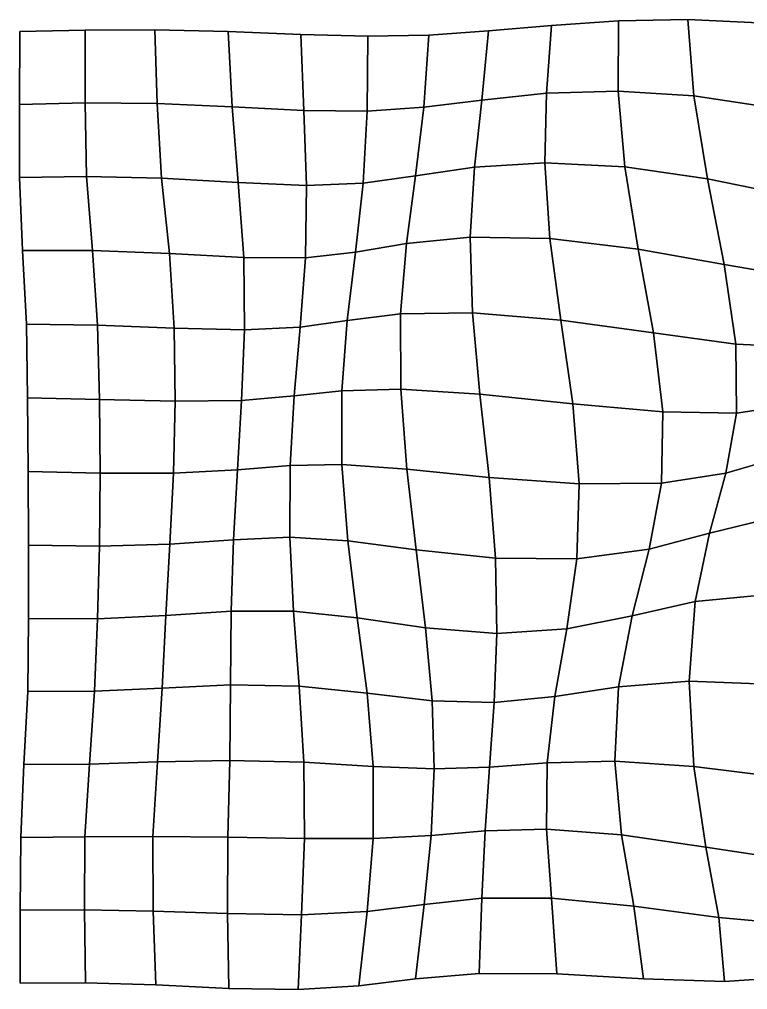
# Model space of a CAD drawing. Extents: x -161 to 227, y -128 to 122.
# Drawn here: x -160.7 to 26.5, y -127.5 to 122 of the extents above; entities that cross this region are included whole.
import ezdxf

# ---------------------------------------------------------------- set-up
doc = ezdxf.new("R2010")
doc.units = 0

msp = doc.modelspace()

# ---------------------------------------------------------------- linework, layer by layer
for points in [[(-41.847984, 101.294006, -1.266528), (-25.206533, 103.017105, -0.713883), (-23.946827, 120.479988, -1.077095), (-40.113686, 119.067299, -1.61246)], [(-41.847984, 101.294006, -1.266528), (-40.113686, 119.067299, -1.61246), (-23.946827, 120.479988, -1.077095), (-25.206533, 103.017105, -0.713883)], [(-25.206533, 103.017105, -0.713883), (-6.784183, 103.576408, -0.142863), (-6.734452, 121.656868, -0.368582), (-23.946827, 120.479988, -1.077095)], [(-25.206533, 103.017105, -0.713883), (-23.946827, 120.479988, -1.077095), (-6.734452, 121.656868, -0.368582), (-6.784183, 103.576408, -0.142863)], [(-6.784183, 103.576408, -0.142863), (12.685593, 102.358139, 0.077359), (11.135662, 122.028641, 0.131617), (-6.734452, 121.656868, -0.368582)], [(-6.784183, 103.576408, -0.142863), (-6.734452, 121.656868, -0.368582), (11.135662, 122.028641, 0.131617), (12.685593, 102.358139, 0.077359)], [(12.685593, 102.358139, 0.077359), (32.442711, 99.363091, -0.170786), (29.32494, 121.117386, 0.159736), (11.135662, 122.028641, 0.131617)], [(12.685593, 102.358139, 0.077359), (11.135662, 122.028641, 0.131617), (29.32494, 121.117386, 0.159736), (32.442711, 99.363091, -0.170786)], [(-160.711716, 100.178993, -1.313492), (-143.831116, 100.549591, -1.385853), (-143.866776, 119.248978, -1.329133), (-160.59021, 118.925537, -1.30036)], [(-160.711716, 100.178993, -1.313492), (-160.59021, 118.925537, -1.30036), (-143.866776, 119.248978, -1.329133), (-143.831116, 100.549591, -1.385853)], [(-143.831116, 100.549591, -1.385853), (-125.339867, 100.405373, -1.440732), (-125.931976, 119.341278, -1.368796), (-143.866776, 119.248978, -1.329133)], [(-143.831116, 100.549591, -1.385853), (-143.866776, 119.248978, -1.329133), (-125.931976, 119.341278, -1.368796), (-125.339867, 100.405373, -1.440732)], [(-125.339867, 100.405373, -1.440732), (-106.006966, 99.550179, -1.421781), (-107.028023, 118.879608, -1.389657), (-125.931976, 119.341278, -1.368796)], [(-125.339867, 100.405373, -1.440732), (-125.931976, 119.341278, -1.368796), (-107.028023, 118.879608, -1.389657), (-106.006966, 99.550179, -1.421781)], [(-106.006966, 99.550179, -1.421781), (-87.583542, 98.582756, -1.421279), (-88.388412, 118.121124, -1.466601), (-107.028023, 118.879608, -1.389657)], [(-106.006966, 99.550179, -1.421781), (-107.028023, 118.879608, -1.389657), (-88.388412, 118.121124, -1.466601), (-87.583542, 98.582756, -1.421279)], [(-87.583542, 98.582756, -1.421279), (-71.350739, 98.397469, -1.498975), (-71.118729, 117.675354, -1.63957), (-88.388412, 118.121124, -1.466601)], [(-87.583542, 98.582756, -1.421279), (-88.388412, 118.121124, -1.466601), (-71.118729, 117.675354, -1.63957), (-71.350739, 98.397469, -1.498975)], [(-71.350739, 98.397469, -1.498975), (-56.76651, 99.429703, -1.520123), (-55.443417, 117.995003, -1.768585), (-71.118729, 117.675354, -1.63957)], [(-71.350739, 98.397469, -1.498975), (-71.118729, 117.675354, -1.63957), (-55.443417, 117.995003, -1.768585), (-56.76651, 99.429703, -1.520123)], [(-56.76651, 99.429703, -1.520123), (-41.847984, 101.294006, -1.266528), (-40.113686, 119.067299, -1.61246), (-55.443417, 117.995003, -1.768585)], [(-56.76651, 99.429703, -1.520123), (-55.443417, 117.995003, -1.768585), (-40.113686, 119.067299, -1.61246), (-41.847984, 101.294006, -1.266528)], [(-43.753292, 84.010704, -1.126807), (-25.613651, 85.10537, -0.762208), (-25.206533, 103.017105, -0.713883), (-41.847984, 101.294006, -1.266528)], [(-43.753292, 84.010704, -1.126807), (-41.847984, 101.294006, -1.266528), (-25.206533, 103.017105, -0.713883), (-25.613651, 85.10537, -0.762208)], [(-25.613651, 85.10537, -0.762208), (-5.084454, 84.082893, -0.436284), (-6.784183, 103.576408, -0.142863), (-25.206533, 103.017105, -0.713883)], [(-25.613651, 85.10537, -0.762208), (-25.206533, 103.017105, -0.713883), (-6.784183, 103.576408, -0.142863), (-5.084454, 84.082893, -0.436284)], [(-5.084454, 84.082893, -0.436284), (16.200171, 80.978111, -0.432322), (12.685593, 102.358139, 0.077359), (-6.784183, 103.576408, -0.142863)], [(-5.084454, 84.082893, -0.436284), (-6.784183, 103.576408, -0.142863), (12.685593, 102.358139, 0.077359), (16.200171, 80.978111, -0.432322)], [(16.200171, 80.978111, -0.432322), (36.743061, 76.808739, -0.730104), (32.442711, 99.363091, -0.170786), (12.685593, 102.358139, 0.077359)], [(16.200171, 80.978111, -0.432322), (12.685593, 102.358139, 0.077359), (32.442711, 99.363091, -0.170786), (36.743061, 76.808739, -0.730104)], [(-160.736115, 81.404968, -1.33378), (-143.480057, 81.657448, -1.454136), (-143.831116, 100.549591, -1.385853), (-160.711716, 100.178993, -1.313492)], [(-160.736115, 81.404968, -1.33378), (-160.711716, 100.178993, -1.313492), (-143.831116, 100.549591, -1.385853), (-143.480057, 81.657448, -1.454136)], [(-143.480057, 81.657448, -1.454136), (-124.209938, 81.151512, -1.499313), (-125.339867, 100.405373, -1.440732), (-143.831116, 100.549591, -1.385853)], [(-143.480057, 81.657448, -1.454136), (-143.831116, 100.549591, -1.385853), (-125.339867, 100.405373, -1.440732), (-124.209938, 81.151512, -1.499313)], [(-124.209938, 81.151512, -1.499313), (-104.495384, 80.043152, -1.386451), (-106.006966, 99.550179, -1.421781), (-125.339867, 100.405373, -1.440732)], [(-124.209938, 81.151512, -1.499313), (-125.339867, 100.405373, -1.440732), (-106.006966, 99.550179, -1.421781), (-104.495384, 80.043152, -1.386451)], [(-58.899899, 81.783073, -1.280033), (-43.753292, 84.010704, -1.126807), (-41.847984, 101.294006, -1.266528), (-56.76651, 99.429703, -1.520123)], [(-58.899899, 81.783073, -1.280033), (-56.76651, 99.429703, -1.520123), (-41.847984, 101.294006, -1.266528), (-43.753292, 84.010704, -1.126807)], [(-104.495384, 80.043152, -1.386451), (-86.946266, 79.304222, -1.259455), (-87.583542, 98.582756, -1.421279), (-106.006966, 99.550179, -1.421781)], [(-104.495384, 80.043152, -1.386451), (-106.006966, 99.550179, -1.421781), (-87.583542, 98.582756, -1.421279), (-86.946266, 79.304222, -1.259455)], [(-86.946266, 79.304222, -1.259455), (-72.391762, 79.872856, -1.254013), (-71.350739, 98.397469, -1.498975), (-87.583542, 98.582756, -1.421279)], [(-86.946266, 79.304222, -1.259455), (-87.583542, 98.582756, -1.421279), (-71.350739, 98.397469, -1.498975), (-72.391762, 79.872856, -1.254013)], [(-72.391762, 79.872856, -1.254013), (-58.899899, 81.783073, -1.280033), (-56.76651, 99.429703, -1.520123), (-71.350739, 98.397469, -1.498975)], [(-72.391762, 79.872856, -1.254013), (-71.350739, 98.397469, -1.498975), (-56.76651, 99.429703, -1.520123), (-58.899899, 81.783073, -1.280033)], [(-44.803173, 66.031738, -1.308653), (-24.320644, 65.641174, -1.248626), (-25.613651, 85.10537, -0.762208), (-43.753292, 84.010704, -1.126807)], [(-44.803173, 66.031738, -1.308653), (-43.753292, 84.010704, -1.126807), (-25.613651, 85.10537, -0.762208), (-24.320644, 65.641174, -1.248626)], [(-24.320644, 65.641174, -1.248626), (-1.618923, 62.944115, -1.084267), (-5.084454, 84.082893, -0.436284), (-25.613651, 85.10537, -0.762208)], [(-24.320644, 65.641174, -1.248626), (-25.613651, 85.10537, -0.762208), (-5.084454, 84.082893, -0.436284), (-1.618923, 62.944115, -1.084267)], [(-61.21096, 64.40065, -1.159136), (-44.803173, 66.031738, -1.308653), (-43.753292, 84.010704, -1.126807), (-58.899899, 81.783073, -1.280033)], [(-61.21096, 64.40065, -1.159136), (-58.899899, 81.783073, -1.280033), (-43.753292, 84.010704, -1.126807), (-44.803173, 66.031738, -1.308653)], [(-1.618923, 62.944115, -1.084267), (20.490137, 59.001194, -0.997273), (16.200171, 80.978111, -0.432322), (-5.084454, 84.082893, -0.436284)], [(-1.618923, 62.944115, -1.084267), (-5.084454, 84.082893, -0.436284), (16.200171, 80.978111, -0.432322), (20.490137, 59.001194, -0.997273)], [(-159.91684, 62.559761, -1.359941), (-141.969284, 62.564995, -1.52865), (-143.480057, 81.657448, -1.454136), (-160.736115, 81.404968, -1.33378)], [(-159.91684, 62.559761, -1.359941), (-160.736115, 81.404968, -1.33378), (-143.480057, 81.657448, -1.454136), (-141.969284, 62.564995, -1.52865)], [(-141.969284, 62.564995, -1.52865), (-122.123337, 61.789829, -1.535237), (-124.209938, 81.151512, -1.499313), (-143.480057, 81.657448, -1.454136)], [(-141.969284, 62.564995, -1.52865), (-143.480057, 81.657448, -1.454136), (-124.209938, 81.151512, -1.499313), (-122.123337, 61.789829, -1.535237)], [(-122.123337, 61.789829, -1.535237), (-103.036865, 60.810596, -1.277194), (-104.495384, 80.043152, -1.386451), (-124.209938, 81.151512, -1.499313)], [(-122.123337, 61.789829, -1.535237), (-124.209938, 81.151512, -1.499313), (-104.495384, 80.043152, -1.386451), (-103.036865, 60.810596, -1.277194)], [(-103.036865, 60.810596, -1.277194), (-87.219604, 60.729904, -0.997096), (-86.946266, 79.304222, -1.259455), (-104.495384, 80.043152, -1.386451)], [(-103.036865, 60.810596, -1.277194), (-104.495384, 80.043152, -1.386451), (-86.946266, 79.304222, -1.259455), (-87.219604, 60.729904, -0.997096)], [(-87.219604, 60.729904, -0.997096), (-74.302635, 62.130196, -0.96682), (-72.391762, 79.872856, -1.254013), (-86.946266, 79.304222, -1.259455)], [(-87.219604, 60.729904, -0.997096), (-86.946266, 79.304222, -1.259455), (-72.391762, 79.872856, -1.254013), (-74.302635, 62.130196, -0.96682)], [(-74.302635, 62.130196, -0.96682), (-61.21096, 64.40065, -1.159136), (-58.899899, 81.783073, -1.280033), (-72.391762, 79.872856, -1.254013)], [(-74.302635, 62.130196, -0.96682), (-72.391762, 79.872856, -1.254013), (-58.899899, 81.783073, -1.280033), (-61.21096, 64.40065, -1.159136)], [(20.490137, 59.001194, -0.997273), (40.024456, 55.649902, -0.936861), (36.743061, 76.808739, -0.730104), (16.200171, 80.978111, -0.432322)], [(20.490137, 59.001194, -0.997273), (16.200171, 80.978111, -0.432322), (36.743061, 76.808739, -0.730104), (40.024456, 55.649902, -0.936861)], [(-62.71357, 46.291904, -1.19018), (-44.270302, 46.52256, -1.799841), (-44.803173, 66.031738, -1.308653), (-61.21096, 64.40065, -1.159136)], [(-62.71357, 46.291904, -1.19018), (-61.21096, 64.40065, -1.159136), (-44.803173, 66.031738, -1.308653), (-44.270302, 46.52256, -1.799841)], [(-44.270302, 46.52256, -1.799841), (-21.502724, 44.642227, -2.073384), (-24.320644, 65.641174, -1.248626), (-44.803173, 66.031738, -1.308653)], [(-44.270302, 46.52256, -1.799841), (-44.803173, 66.031738, -1.308653), (-24.320644, 65.641174, -1.248626), (-21.502724, 44.642227, -2.073384)], [(-21.502724, 44.642227, -2.073384), (2.292799, 41.383083, -1.879451), (-1.618923, 62.944115, -1.084267), (-24.320644, 65.641174, -1.248626)], [(-21.502724, 44.642227, -2.073384), (-24.320644, 65.641174, -1.248626), (-1.618923, 62.944115, -1.084267), (2.292799, 41.383083, -1.879451)], [(-158.899963, 43.639816, -1.389148), (-140.634293, 43.386276, -1.605084), (-141.969284, 62.564995, -1.52865), (-159.91684, 62.559761, -1.359941)], [(-158.899963, 43.639816, -1.389148), (-159.91684, 62.559761, -1.359941), (-141.969284, 62.564995, -1.52865), (-140.634293, 43.386276, -1.605084)], [(-140.634293, 43.386276, -1.605084), (-120.937363, 42.613029, -1.550227), (-122.123337, 61.789829, -1.535237), (-141.969284, 62.564995, -1.52865)], [(-140.634293, 43.386276, -1.605084), (-141.969284, 62.564995, -1.52865), (-122.123337, 61.789829, -1.535237), (-120.937363, 42.613029, -1.550227)], [(-76.450493, 44.586876, -0.678357), (-62.71357, 46.291904, -1.19018), (-61.21096, 64.40065, -1.159136), (-74.302635, 62.130196, -0.96682)], [(-76.450493, 44.586876, -0.678357), (-74.302635, 62.130196, -0.96682), (-61.21096, 64.40065, -1.159136), (-62.71357, 46.291904, -1.19018)], [(2.292799, 41.383083, -1.879451), (23.494137, 38.496052, -1.329754), (20.490137, 59.001194, -0.997273), (-1.618923, 62.944115, -1.084267)], [(2.292799, 41.383083, -1.879451), (-1.618923, 62.944115, -1.084267), (20.490137, 59.001194, -0.997273), (23.494137, 38.496052, -1.329754)], [(-120.937363, 42.613029, -1.550227), (-102.864929, 42.151375, -1.109005), (-103.036865, 60.810596, -1.277194), (-122.123337, 61.789829, -1.535237)], [(-120.937363, 42.613029, -1.550227), (-122.123337, 61.789829, -1.535237), (-103.036865, 60.810596, -1.277194), (-102.864929, 42.151375, -1.109005)], [(-102.864929, 42.151375, -1.109005), (-88.515129, 42.831757, -0.664891), (-87.219604, 60.729904, -0.997096), (-103.036865, 60.810596, -1.277194)], [(-102.864929, 42.151375, -1.109005), (-103.036865, 60.810596, -1.277194), (-87.219604, 60.729904, -0.997096), (-88.515129, 42.831757, -0.664891)], [(-88.515129, 42.831757, -0.664891), (-76.450493, 44.586876, -0.678357), (-74.302635, 62.130196, -0.96682), (-87.219604, 60.729904, -0.997096)], [(-88.515129, 42.831757, -0.664891), (-87.219604, 60.729904, -0.997096), (-74.302635, 62.130196, -0.96682), (-76.450493, 44.586876, -0.678357)], [(23.494137, 38.496052, -1.329754), (40.423809, 37.722721, -0.502281), (40.024456, 55.649902, -0.936861), (20.490137, 59.001194, -0.997273)], [(23.494137, 38.496052, -1.329754), (20.490137, 59.001194, -0.997273), (40.024456, 55.649902, -0.936861), (40.423809, 37.722721, -0.502281)], [(-77.860199, 26.519972, -0.384427), (-62.696922, 26.88081, -1.308822), (-62.71357, 46.291904, -1.19018), (-76.450493, 44.586876, -0.678357)], [(-77.860199, 26.519972, -0.384427), (-76.450493, 44.586876, -0.678357), (-62.71357, 46.291904, -1.19018), (-62.696922, 26.88081, -1.308822)], [(-62.696922, 26.88081, -1.308822), (-42.330643, 25.607952, -2.485266), (-44.270302, 46.52256, -1.799841), (-62.71357, 46.291904, -1.19018)], [(-62.696922, 26.88081, -1.308822), (-62.71357, 46.291904, -1.19018), (-44.270302, 46.52256, -1.799841), (-42.330643, 25.607952, -2.485266)], [(-42.330643, 25.607952, -2.485266), (-18.448639, 23.188133, -3.114385), (-21.502724, 44.642227, -2.073384), (-44.270302, 46.52256, -1.799841)], [(-42.330643, 25.607952, -2.485266), (-44.270302, 46.52256, -1.799841), (-21.502724, 44.642227, -2.073384), (-18.448639, 23.188133, -3.114385)], [(-158.621643, 24.67696, -1.418348), (-140.113297, 24.272486, -1.682784), (-140.634293, 43.386276, -1.605084), (-158.899963, 43.639816, -1.389148)], [(-158.621643, 24.67696, -1.418348), (-158.899963, 43.639816, -1.389148), (-140.634293, 43.386276, -1.605084), (-140.113297, 24.272486, -1.682784)], [(-140.113297, 24.272486, -1.682784), (-120.725311, 23.805941, -1.560832), (-120.937363, 42.613029, -1.550227), (-140.634293, 43.386276, -1.605084)], [(-140.113297, 24.272486, -1.682784), (-140.634293, 43.386276, -1.605084), (-120.937363, 42.613029, -1.550227), (-120.725311, 23.805941, -1.560832)], [(-120.725311, 23.805941, -1.560832), (-103.594185, 24.040783, -0.917409), (-102.864929, 42.151375, -1.109005), (-120.937363, 42.613029, -1.550227)], [(-120.725311, 23.805941, -1.560832), (-120.937363, 42.613029, -1.550227), (-102.864929, 42.151375, -1.109005), (-103.594185, 24.040783, -0.917409)], [(-103.594185, 24.040783, -0.917409), (-90.091034, 25.185209, -0.295758), (-88.515129, 42.831757, -0.664891), (-102.864929, 42.151375, -1.109005)], [(-103.594185, 24.040783, -0.917409), (-102.864929, 42.151375, -1.109005), (-88.515129, 42.831757, -0.664891), (-90.091034, 25.185209, -0.295758)], [(-90.091034, 25.185209, -0.295758), (-77.860199, 26.519972, -0.384427), (-76.450493, 44.586876, -0.678357), (-88.515129, 42.831757, -0.664891)], [(-90.091034, 25.185209, -0.295758), (-88.515129, 42.831757, -0.664891), (-76.450493, 44.586876, -0.678357), (-77.860199, 26.519972, -0.384427)], [(-18.448639, 23.188133, -3.114385), (4.717024, 21.072439, -2.757503), (2.292799, 41.383083, -1.879451), (-21.502724, 44.642227, -2.073384)], [(-18.448639, 23.188133, -3.114385), (-21.502724, 44.642227, -2.073384), (2.292799, 41.383083, -1.879451), (4.717024, 21.072439, -2.757503)], [(4.717024, 21.072439, -2.757503), (23.654018, 20.782104, -1.487147), (23.494137, 38.496052, -1.329754), (2.292799, 41.383083, -1.879451)], [(4.717024, 21.072439, -2.757503), (2.292799, 41.383083, -1.879451), (23.494137, 38.496052, -1.329754), (23.654018, 20.782104, -1.487147)], [(23.654018, 20.782104, -1.487147), (37.818233, 22.91345, 0.366686), (40.423809, 37.722721, -0.502281), (23.494137, 38.496052, -1.329754)], [(23.654018, 20.782104, -1.487147), (23.494137, 38.496052, -1.329754), (40.423809, 37.722721, -0.502281), (37.818233, 22.91345, 0.366686)], [(-104.695465, 6.184583, -0.756273), (-91.152939, 7.284915, 0.074679), (-90.091034, 25.185209, -0.295758), (-103.594185, 24.040783, -0.917409)], [(-104.695465, 6.184583, -0.756273), (-103.594185, 24.040783, -0.917409), (-90.091034, 25.185209, -0.295758), (-91.152939, 7.284915, 0.074679)], [(-91.152939, 7.284915, 0.074679), (-77.840759, 7.566467, -0.03882), (-77.860199, 26.519972, -0.384427), (-90.091034, 25.185209, -0.295758)], [(-91.152939, 7.284915, 0.074679), (-90.091034, 25.185209, -0.295758), (-77.860199, 26.519972, -0.384427), (-77.840759, 7.566467, -0.03882)], [(-77.840759, 7.566467, -0.03882), (-61.15395, 6.376947, -1.360121), (-62.696922, 26.88081, -1.308822), (-77.860199, 26.519972, -0.384427)], [(-77.840759, 7.566467, -0.03882), (-77.860199, 26.519972, -0.384427), (-62.696922, 26.88081, -1.308822), (-61.15395, 6.376947, -1.360121)], [(-61.15395, 6.376947, -1.360121), (-39.964489, 4.215678, -3.158676), (-42.330643, 25.607952, -2.485266), (-62.696922, 26.88081, -1.308822)], [(-61.15395, 6.376947, -1.360121), (-62.696922, 26.88081, -1.308822), (-42.330643, 25.607952, -2.485266), (-39.964489, 4.215678, -3.158676)], [(-39.964489, 4.215678, -3.158676), (-16.782726, 2.536015, -4.251505), (-18.448639, 23.188133, -3.114385), (-42.330643, 25.607952, -2.485266)], [(-39.964489, 4.215678, -3.158676), (-42.330643, 25.607952, -2.485266), (-18.448639, 23.188133, -3.114385), (-16.782726, 2.536015, -4.251505)], [(-158.452042, 5.717564, -1.443195), (-139.951324, 5.324488, -1.76241), (-140.113297, 24.272486, -1.682784), (-158.621643, 24.67696, -1.418348)], [(-158.452042, 5.717564, -1.443195), (-158.621643, 24.67696, -1.418348), (-140.113297, 24.272486, -1.682784), (-139.951324, 5.324488, -1.76241)], [(-139.951324, 5.324488, -1.76241), (-121.14595, 5.35285, -1.595113), (-120.725311, 23.805941, -1.560832), (-140.113297, 24.272486, -1.682784)], [(-139.951324, 5.324488, -1.76241), (-140.113297, 24.272486, -1.682784), (-120.725311, 23.805941, -1.560832), (-121.14595, 5.35285, -1.595113)], [(-121.14595, 5.35285, -1.595113), (-104.695465, 6.184583, -0.756273), (-103.594185, 24.040783, -0.917409), (-120.725311, 23.805941, -1.560832)], [(-121.14595, 5.35285, -1.595113), (-120.725311, 23.805941, -1.560832), (-103.594185, 24.040783, -0.917409), (-104.695465, 6.184583, -0.756273)], [(-16.782726, 2.536015, -4.251505), (4.312607, 2.766475, -3.835565), (4.717024, 21.072439, -2.757503), (-18.448639, 23.188133, -3.114385)], [(-16.782726, 2.536015, -4.251505), (-18.448639, 23.188133, -3.114385), (4.717024, 21.072439, -2.757503), (4.312607, 2.766475, -3.835565)], [(20.911861, 5.284482, -1.898942), (33.855553, 9.068183, 0.978401), (37.818233, 22.91345, 0.366686), (23.654018, 20.782104, -1.487147)], [(20.911861, 5.284482, -1.898942), (23.654018, 20.782104, -1.487147), (37.818233, 22.91345, 0.366686), (33.855553, 9.068183, 0.978401)], [(4.312607, 2.766475, -3.835565), (20.911861, 5.284482, -1.898942), (23.654018, 20.782104, -1.487147), (4.717024, 21.072439, -2.757503)], [(4.312607, 2.766475, -3.835565), (4.717024, 21.072439, -2.757503), (23.654018, 20.782104, -1.487147), (20.911861, 5.284482, -1.898942)], [(-91.211311, -11.163937, 0.392862), (-76.325706, -12.083823, 0.410029), (-77.840759, 7.566467, -0.03882), (-91.152939, 7.284915, 0.074679)], [(-91.211311, -11.163937, 0.392862), (-91.152939, 7.284915, 0.074679), (-77.840759, 7.566467, -0.03882), (-76.325706, -12.083823, 0.410029)], [(-76.325706, -12.083823, 0.410029), (-58.727943, -14.388791, -1.139668), (-61.15395, 6.376947, -1.360121), (-77.840759, 7.566467, -0.03882)], [(-76.325706, -12.083823, 0.410029), (-77.840759, 7.566467, -0.03882), (-61.15395, 6.376947, -1.360121), (-58.727943, -14.388791, -1.139668)], [(16.695414, -10.12673, -3.098708), (30.773861, -6.651085, 0.414725), (33.855553, 9.068183, 0.978401), (20.911861, 5.284482, -1.898942)], [(16.695414, -10.12673, -3.098708), (20.911861, 5.284482, -1.898942), (33.855553, 9.068183, 0.978401), (30.773861, -6.651085, 0.414725)], [(-158.356964, -13.200754, -1.457904), (-140.162628, -13.450545, -1.842868), (-139.951324, 5.324488, -1.76241), (-158.452042, 5.717564, -1.443195)], [(-158.356964, -13.200754, -1.457904), (-158.452042, 5.717564, -1.443195), (-139.951324, 5.324488, -1.76241), (-140.162628, -13.450545, -1.842868)], [(-140.162628, -13.450545, -1.842868), (-122.019623, -12.933943, -1.686335), (-121.14595, 5.35285, -1.595113), (-139.951324, 5.324488, -1.76241)], [(-140.162628, -13.450545, -1.842868), (-139.951324, 5.324488, -1.76241), (-121.14595, 5.35285, -1.595113), (-122.019623, -12.933943, -1.686335)], [(-122.019623, -12.933943, -1.686335), (-105.710136, -11.798679, -0.696066), (-104.695465, 6.184583, -0.756273), (-121.14595, 5.35285, -1.595113)], [(-122.019623, -12.933943, -1.686335), (-121.14595, 5.35285, -1.595113), (-104.695465, 6.184583, -0.756273), (-105.710136, -11.798679, -0.696066)], [(-105.710136, -11.798679, -0.696066), (-91.211311, -11.163937, 0.392862), (-91.152939, 7.284915, 0.074679), (-104.695465, 6.184583, -0.756273)], [(-105.710136, -11.798679, -0.696066), (-104.695465, 6.184583, -0.756273), (-91.152939, 7.284915, 0.074679), (-91.211311, -11.163937, 0.392862)], [(-58.727943, -14.388791, -1.139668), (-38.309883, -16.541325, -3.527807), (-39.964489, 4.215678, -3.158676), (-61.15395, 6.376947, -1.360121)], [(-58.727943, -14.388791, -1.139668), (-61.15395, 6.376947, -1.360121), (-39.964489, 4.215678, -3.158676), (-38.309883, -16.541325, -3.527807)], [(1.177246, -14.21691, -5.22043), (16.695414, -10.12673, -3.098708), (20.911861, 5.284482, -1.898942), (4.312607, 2.766475, -3.835565)], [(1.177246, -14.21691, -5.22043), (4.312607, 2.766475, -3.835565), (20.911861, 5.284482, -1.898942), (16.695414, -10.12673, -3.098708)], [(-38.309883, -16.541325, -3.527807), (-17.4252, -16.714062, -5.285849), (-16.782726, 2.536015, -4.251505), (-39.964489, 4.215678, -3.158676)], [(-38.309883, -16.541325, -3.527807), (-39.964489, 4.215678, -3.158676), (-16.782726, 2.536015, -4.251505), (-17.4252, -16.714062, -5.285849)], [(-17.4252, -16.714062, -5.285849), (1.177246, -14.21691, -5.22043), (4.312607, 2.766475, -3.835565), (-16.782726, 2.536015, -4.251505)], [(-17.4252, -16.714062, -5.285849), (-16.782726, 2.536015, -4.251505), (4.312607, 2.766475, -3.835565), (1.177246, -14.21691, -5.22043)], [(13.025898, -27.693834, -5.26607), (29.976004, -26.091784, -1.932339), (30.773861, -6.651085, 0.414725), (16.695414, -10.12673, -3.098708)], [(13.025898, -27.693834, -5.26607), (16.695414, -10.12673, -3.098708), (30.773861, -6.651085, 0.414725), (29.976004, -26.091784, -1.932339)], [(-123.072472, -31.305468, -1.858284), (-106.32267, -30.203279, -0.813368), (-105.710136, -11.798679, -0.696066), (-122.019623, -12.933943, -1.686335)], [(-123.072472, -31.305468, -1.858284), (-122.019623, -12.933943, -1.686335), (-105.710136, -11.798679, -0.696066), (-106.32267, -30.203279, -0.813368)], [(-106.32267, -30.203279, -0.813368), (-90.266945, -30.158127, 0.567851), (-91.211311, -11.163937, 0.392862), (-105.710136, -11.798679, -0.696066)], [(-106.32267, -30.203279, -0.813368), (-105.710136, -11.798679, -0.696066), (-91.211311, -11.163937, 0.392862), (-90.266945, -30.158127, 0.567851)], [(-90.266945, -30.158127, 0.567851), (-73.862228, -31.870747, 0.953852), (-76.325706, -12.083823, 0.410029), (-91.211311, -11.163937, 0.392862)], [(-90.266945, -30.158127, 0.567851), (-91.211311, -11.163937, 0.392862), (-76.325706, -12.083823, 0.410029), (-73.862228, -31.870747, 0.953852)], [(-73.862228, -31.870747, 0.953852), (-56.304611, -34.449287, -0.481784), (-58.727943, -14.388791, -1.139668), (-76.325706, -12.083823, 0.410029)], [(-73.862228, -31.870747, 0.953852), (-76.325706, -12.083823, 0.410029), (-58.727943, -14.388791, -1.139668), (-56.304611, -34.449287, -0.481784)], [(-3.190639, -31.350538, -6.723054), (13.025898, -27.693834, -5.26607), (16.695414, -10.12673, -3.098708), (1.177246, -14.21691, -5.22043)], [(-3.190639, -31.350538, -6.723054), (1.177246, -14.21691, -5.22043), (16.695414, -10.12673, -3.098708), (13.025898, -27.693834, -5.26607)], [(-158.362915, -32.061607, -1.455529), (-140.675293, -32.123146, -1.915471), (-140.162628, -13.450545, -1.842868), (-158.356964, -13.200754, -1.457904)], [(-158.362915, -32.061607, -1.455529), (-158.356964, -13.200754, -1.457904), (-140.162628, -13.450545, -1.842868), (-140.675293, -32.123146, -1.915471)], [(-140.675293, -32.123146, -1.915471), (-123.072472, -31.305468, -1.858284), (-122.019623, -12.933943, -1.686335), (-140.162628, -13.450545, -1.842868)], [(-140.675293, -32.123146, -1.915471), (-140.162628, -13.450545, -1.842868), (-122.019623, -12.933943, -1.686335), (-123.072472, -31.305468, -1.858284)], [(-56.304611, -34.449287, -0.481784), (-37.956364, -35.908897, -3.255783), (-38.309883, -16.541325, -3.527807), (-58.727943, -14.388791, -1.139668)], [(-56.304611, -34.449287, -0.481784), (-58.727943, -14.388791, -1.139668), (-38.309883, -16.541325, -3.527807), (-37.956364, -35.908897, -3.255783)], [(-20.00449, -34.766502, -5.845555), (-3.190639, -31.350538, -6.723054), (1.177246, -14.21691, -5.22043), (-17.4252, -16.714062, -5.285849)], [(-20.00449, -34.766502, -5.845555), (-17.4252, -16.714062, -5.285849), (1.177246, -14.21691, -5.22043), (-3.190639, -31.350538, -6.723054)], [(-37.956364, -35.908897, -3.255783), (-20.00449, -34.766502, -5.845555), (-17.4252, -16.714062, -5.285849), (-38.309883, -16.541325, -3.527807)], [(-37.956364, -35.908897, -3.255783), (-38.309883, -16.541325, -3.527807), (-17.4252, -16.714062, -5.285849), (-20.00449, -34.766502, -5.845555)], [(11.503171, -48.16568, -7.780309), (31.437571, -48.985371, -5.674123), (29.976004, -26.091784, -1.932339), (13.025898, -27.693834, -5.26607)], [(11.503171, -48.16568, -7.780309), (13.025898, -27.693834, -5.26607), (29.976004, -26.091784, -1.932339), (31.437571, -48.985371, -5.674123)], [(-6.678969, -49.633911, -7.681354), (11.503171, -48.16568, -7.780309), (13.025898, -27.693834, -5.26607), (-3.190639, -31.350538, -6.723054)], [(-6.678969, -49.633911, -7.681354), (-3.190639, -31.350538, -6.723054), (13.025898, -27.693834, -5.26607), (11.503171, -48.16568, -7.780309)], [(-158.569748, -50.86829, -1.428895), (-141.387619, -50.787003, -1.958197), (-140.675293, -32.123146, -1.915471), (-158.362915, -32.061607, -1.455529)], [(-158.569748, -50.86829, -1.428895), (-158.362915, -32.061607, -1.455529), (-140.675293, -32.123146, -1.915471), (-141.387619, -50.787003, -1.958197)], [(-141.387619, -50.787003, -1.958197), (-124.066734, -49.955379, -2.104349), (-123.072472, -31.305468, -1.858284), (-140.675293, -32.123146, -1.915471)], [(-141.387619, -50.787003, -1.958197), (-140.675293, -32.123146, -1.915471), (-123.072472, -31.305468, -1.858284), (-124.066734, -49.955379, -2.104349)], [(-124.066734, -49.955379, -2.104349), (-106.495811, -49.151432, -1.16476), (-106.32267, -30.203279, -0.813368), (-123.072472, -31.305468, -1.858284)], [(-124.066734, -49.955379, -2.104349), (-123.072472, -31.305468, -1.858284), (-106.32267, -30.203279, -0.813368), (-106.495811, -49.151432, -1.16476)], [(-106.495811, -49.151432, -1.16476), (-88.803062, -49.515259, 0.469082), (-90.266945, -30.158127, 0.567851), (-106.32267, -30.203279, -0.813368)], [(-106.495811, -49.151432, -1.16476), (-106.32267, -30.203279, -0.813368), (-90.266945, -30.158127, 0.567851), (-88.803062, -49.515259, 0.469082)], [(-88.803062, -49.515259, 0.469082), (-71.362289, -51.260612, 1.457322), (-73.862228, -31.870747, 0.953852), (-90.266945, -30.158127, 0.567851)], [(-88.803062, -49.515259, 0.469082), (-90.266945, -30.158127, 0.567851), (-73.862228, -31.870747, 0.953852), (-71.362289, -51.260612, 1.457322)], [(-71.362289, -51.260612, 1.457322), (-54.61536, -53.206264, 0.606291), (-56.304611, -34.449287, -0.481784), (-73.862228, -31.870747, 0.953852)], [(-71.362289, -51.260612, 1.457322), (-73.862228, -31.870747, 0.953852), (-56.304611, -34.449287, -0.481784), (-54.61536, -53.206264, 0.606291)], [(-23.084593, -52.144451, -5.423837), (-6.678969, -49.633911, -7.681354), (-3.190639, -31.350538, -6.723054), (-20.00449, -34.766502, -5.845555)], [(-23.084593, -52.144451, -5.423837), (-20.00449, -34.766502, -5.845555), (-3.190639, -31.350538, -6.723054), (-6.678969, -49.633911, -7.681354)], [(-54.61536, -53.206264, 0.606291), (-38.697113, -53.703629, -2.102599), (-37.956364, -35.908897, -3.255783), (-56.304611, -34.449287, -0.481784)], [(-54.61536, -53.206264, 0.606291), (-56.304611, -34.449287, -0.481784), (-37.956364, -35.908897, -3.255783), (-38.697113, -53.703629, -2.102599)], [(-38.697113, -53.703629, -2.102599), (-23.084593, -52.144451, -5.423837), (-20.00449, -34.766502, -5.845555), (-37.956364, -35.908897, -3.255783)], [(-38.697113, -53.703629, -2.102599), (-37.956364, -35.908897, -3.255783), (-20.00449, -34.766502, -5.845555), (-23.084593, -52.144451, -5.423837)], [(-125.238785, -68.936485, -2.368173), (-106.615021, -68.588516, -1.743355), (-106.495811, -49.151432, -1.16476), (-124.066734, -49.955379, -2.104349)], [(-125.238785, -68.936485, -2.368173), (-124.066734, -49.955379, -2.104349), (-106.495811, -49.151432, -1.16476), (-106.615021, -68.588516, -1.743355)], [(-106.615021, -68.588516, -1.743355), (-87.613808, -69.055649, -0.030831), (-88.803062, -49.515259, 0.469082), (-106.495811, -49.151432, -1.16476)], [(-106.615021, -68.588516, -1.743355), (-106.495811, -49.151432, -1.16476), (-88.803062, -49.515259, 0.469082), (-87.613808, -69.055649, -0.030831)], [(-87.613808, -69.055649, -0.030831), (-69.774124, -70.097252, 1.646606), (-71.362289, -51.260612, 1.457322), (-88.803062, -49.515259, 0.469082)], [(-87.613808, -69.055649, -0.030831), (-88.803062, -49.515259, 0.469082), (-71.362289, -51.260612, 1.457322), (-69.774124, -70.097252, 1.646606)], [(-25.067543, -69.212181, -3.670133), (-7.667314, -68.794601, -7.187671), (-6.678969, -49.633911, -7.681354), (-23.084593, -52.144451, -5.423837)], [(-25.067543, -69.212181, -3.670133), (-23.084593, -52.144451, -5.423837), (-6.678969, -49.633911, -7.681354), (-7.667314, -68.794601, -7.187671)], [(-7.667314, -68.794601, -7.187671), (12.660283, -70.113106, -9.249867), (11.503171, -48.16568, -7.780309), (-6.678969, -49.633911, -7.681354)], [(-7.667314, -68.794601, -7.187671), (-6.678969, -49.633911, -7.681354), (11.503171, -48.16568, -7.780309), (12.660283, -70.113106, -9.249867)], [(12.660283, -70.113106, -9.249867), (34.125652, -72.816521, -9.173085), (31.437571, -48.985371, -5.674123), (11.503171, -48.16568, -7.780309)], [(12.660283, -70.113106, -9.249867), (11.503171, -48.16568, -7.780309), (31.437571, -48.985371, -5.674123), (34.125652, -72.816521, -9.173085)], [(-159.589188, -69.634407, -1.372899), (-142.735825, -69.501755, -1.935224), (-141.387619, -50.787003, -1.958197), (-158.569748, -50.86829, -1.428895)], [(-159.589188, -69.634407, -1.372899), (-158.569748, -50.86829, -1.428895), (-141.387619, -50.787003, -1.958197), (-142.735825, -69.501755, -1.935224)], [(-142.735825, -69.501755, -1.935224), (-125.238785, -68.936485, -2.368173), (-124.066734, -49.955379, -2.104349), (-141.387619, -50.787003, -1.958197)], [(-142.735825, -69.501755, -1.935224), (-141.387619, -50.787003, -1.958197), (-124.066734, -49.955379, -2.104349), (-125.238785, -68.936485, -2.368173)], [(-69.774124, -70.097252, 1.646606), (-54.079681, -70.749138, 1.825837), (-54.61536, -53.206264, 0.606291), (-71.362289, -51.260612, 1.457322)], [(-69.774124, -70.097252, 1.646606), (-71.362289, -51.260612, 1.457322), (-54.61536, -53.206264, 0.606291), (-54.079681, -70.749138, 1.825837)], [(-39.869663, -70.311501, -0.160139), (-25.067543, -69.212181, -3.670133), (-23.084593, -52.144451, -5.423837), (-38.697113, -53.703629, -2.102599)], [(-39.869663, -70.311501, -0.160139), (-38.697113, -53.703629, -2.102599), (-23.084593, -52.144451, -5.423837), (-25.067543, -69.212181, -3.670133)], [(-54.079681, -70.749138, 1.825837), (-39.869663, -70.311501, -0.160139), (-38.697113, -53.703629, -2.102599), (-54.61536, -53.206264, 0.606291)], [(-54.079681, -70.749138, 1.825837), (-54.61536, -53.206264, 0.606291), (-38.697113, -53.703629, -2.102599), (-39.869663, -70.311501, -0.160139)], [(-160.410187, -88.376534, -1.289204), (-143.934219, -88.265678, -1.807826), (-142.735825, -69.501755, -1.935224), (-159.589188, -69.634407, -1.372899)], [(-160.410187, -88.376534, -1.289204), (-159.589188, -69.634407, -1.372899), (-142.735825, -69.501755, -1.935224), (-143.934219, -88.265678, -1.807826)], [(-143.934219, -88.265678, -1.807826), (-126.430359, -88.137642, -2.540984), (-125.238785, -68.936485, -2.368173), (-142.735825, -69.501755, -1.935224)], [(-143.934219, -88.265678, -1.807826), (-142.735825, -69.501755, -1.935224), (-125.238785, -68.936485, -2.368173), (-126.430359, -88.137642, -2.540984)], [(-126.430359, -88.137642, -2.540984), (-107.151772, -88.304672, -2.43365), (-106.615021, -68.588516, -1.743355), (-125.238785, -68.936485, -2.368173)], [(-126.430359, -88.137642, -2.540984), (-125.238785, -68.936485, -2.368173), (-106.615021, -68.588516, -1.743355), (-107.151772, -88.304672, -2.43365)], [(-107.151772, -88.304672, -2.43365), (-87.477196, -88.675911, -0.960577), (-87.613808, -69.055649, -0.030831), (-106.615021, -68.588516, -1.743355)], [(-107.151772, -88.304672, -2.43365), (-106.615021, -68.588516, -1.743355), (-87.613808, -69.055649, -0.030831), (-87.477196, -88.675911, -0.960577)], [(-87.477196, -88.675911, -0.960577), (-69.77066, -88.675957, 1.213713), (-69.774124, -70.097252, 1.646606), (-87.613808, -69.055649, -0.030831)], [(-87.477196, -88.675911, -0.960577), (-87.613808, -69.055649, -0.030831), (-69.774124, -70.097252, 1.646606), (-69.77066, -88.675957, 1.213713)], [(-40.946411, -86.651253, 1.974137), (-25.196463, -86.263016, -0.826733), (-25.067543, -69.212181, -3.670133), (-39.869663, -70.311501, -0.160139)], [(-40.946411, -86.651253, 1.974137), (-39.869663, -70.311501, -0.160139), (-25.067543, -69.212181, -3.670133), (-25.196463, -86.263016, -0.826733)], [(-25.196463, -86.263016, -0.826733), (-5.917924, -87.755432, -4.771422), (-7.667314, -68.794601, -7.187671), (-25.067543, -69.212181, -3.670133)], [(-25.196463, -86.263016, -0.826733), (-25.067543, -69.212181, -3.670133), (-7.667314, -68.794601, -7.187671), (-5.917924, -87.755432, -4.771422)], [(-5.917924, -87.755432, -4.771422), (15.777415, -90.905884, -8.330204), (12.660283, -70.113106, -9.249867), (-7.667314, -68.794601, -7.187671)], [(-5.917924, -87.755432, -4.771422), (-7.667314, -68.794601, -7.187671), (12.660283, -70.113106, -9.249867), (15.777415, -90.905884, -8.330204)], [(-69.77066, -88.675957, 1.213713), (-54.832893, -87.863655, 2.606827), (-54.079681, -70.749138, 1.825837), (-69.774124, -70.097252, 1.646606)], [(-69.77066, -88.675957, 1.213713), (-69.774124, -70.097252, 1.646606), (-54.079681, -70.749138, 1.825837), (-54.832893, -87.863655, 2.606827)], [(-54.832893, -87.863655, 2.606827), (-40.946411, -86.651253, 1.974137), (-39.869663, -70.311501, -0.160139), (-54.079681, -70.749138, 1.825837)], [(-54.832893, -87.863655, 2.606827), (-54.079681, -70.749138, 1.825837), (-39.869663, -70.311501, -0.160139), (-40.946411, -86.651253, 1.974137)], [(15.777415, -90.905884, -8.330204), (36.727722, -94.058708, -10.308159), (34.125652, -72.816521, -9.173085), (12.660283, -70.113106, -9.249867)], [(15.777415, -90.905884, -8.330204), (12.660283, -70.113106, -9.249867), (34.125652, -72.816521, -9.173085), (36.727722, -94.058708, -10.308159)], [(-56.682854, -105.641304, 2.360724), (-41.825081, -103.997864, 3.324296), (-40.946411, -86.651253, 1.974137), (-54.832893, -87.863655, 2.606827)], [(-56.682854, -105.641304, 2.360724), (-54.832893, -87.863655, 2.606827), (-40.946411, -86.651253, 1.974137), (-41.825081, -103.997864, 3.324296)], [(-41.825081, -103.997864, 3.324296), (-23.958294, -103.991997, 2.074375), (-25.196463, -86.263016, -0.826733), (-40.946411, -86.651253, 1.974137)], [(-41.825081, -103.997864, 3.324296), (-40.946411, -86.651253, 1.974137), (-25.196463, -86.263016, -0.826733), (-23.958294, -103.991997, 2.074375)], [(-23.958294, -103.991997, 2.074375), (-2.756413, -106.051544, -1.064473), (-5.917924, -87.755432, -4.771422), (-25.196463, -86.263016, -0.826733)], [(-23.958294, -103.991997, 2.074375), (-25.196463, -86.263016, -0.826733), (-5.917924, -87.755432, -4.771422), (-2.756413, -106.051544, -1.064473)], [(-160.50943, -107.114899, -1.191985), (-143.988617, -107.036911, -1.5599), (-143.934219, -88.265678, -1.807826), (-160.410187, -88.376534, -1.289204)], [(-160.50943, -107.114899, -1.191985), (-160.410187, -88.376534, -1.289204), (-143.934219, -88.265678, -1.807826), (-143.988617, -107.036911, -1.5599)], [(-143.988617, -107.036911, -1.5599), (-126.335358, -107.335892, -2.496063), (-126.430359, -88.137642, -2.540984), (-143.934219, -88.265678, -1.807826)], [(-143.988617, -107.036911, -1.5599), (-143.934219, -88.265678, -1.807826), (-126.430359, -88.137642, -2.540984), (-126.335358, -107.335892, -2.496063)], [(-126.335358, -107.335892, -2.496063), (-107.222664, -107.967339, -3.007006), (-107.151772, -88.304672, -2.43365), (-126.430359, -88.137642, -2.540984)], [(-126.335358, -107.335892, -2.496063), (-126.430359, -88.137642, -2.540984), (-107.151772, -88.304672, -2.43365), (-107.222664, -107.967339, -3.007006)], [(-107.222664, -107.967339, -3.007006), (-88.21096, -108.256088, -2.14786), (-87.477196, -88.675911, -0.960577), (-107.151772, -88.304672, -2.43365)], [(-107.222664, -107.967339, -3.007006), (-107.151772, -88.304672, -2.43365), (-87.477196, -88.675911, -0.960577), (-88.21096, -108.256088, -2.14786)], [(-88.21096, -108.256088, -2.14786), (-71.319672, -107.454979, 0.03116), (-69.77066, -88.675957, 1.213713), (-87.477196, -88.675911, -0.960577)], [(-88.21096, -108.256088, -2.14786), (-87.477196, -88.675911, -0.960577), (-69.77066, -88.675957, 1.213713), (-71.319672, -107.454979, 0.03116)], [(-71.319672, -107.454979, 0.03116), (-56.682854, -105.641304, 2.360724), (-54.832893, -87.863655, 2.606827), (-69.77066, -88.675957, 1.213713)], [(-71.319672, -107.454979, 0.03116), (-69.77066, -88.675957, 1.213713), (-54.832893, -87.863655, 2.606827), (-56.682854, -105.641304, 2.360724)], [(-2.756413, -106.051544, -1.064473), (19.090946, -108.960167, -4.877337), (15.777415, -90.905884, -8.330204), (-5.917924, -87.755432, -4.771422)], [(-2.756413, -106.051544, -1.064473), (-5.917924, -87.755432, -4.771422), (15.777415, -90.905884, -8.330204), (19.090946, -108.960167, -4.877337)], [(19.090946, -108.960167, -4.877337), (38.021103, -110.669647, -8.014176), (36.727722, -94.058708, -10.308159), (15.777415, -90.905884, -8.330204)], [(19.090946, -108.960167, -4.877337), (15.777415, -90.905884, -8.330204), (36.727722, -94.058708, -10.308159), (38.021103, -110.669647, -8.014176)], [(-58.923809, -124.752655, 0.890882), (-42.544846, -123.380974, 3.054288), (-41.825081, -103.997864, 3.324296), (-56.682854, -105.641304, 2.360724)], [(-58.923809, -124.752655, 0.890882), (-56.682854, -105.641304, 2.360724), (-41.825081, -103.997864, 3.324296), (-42.544846, -123.380974, 3.054288)], [(-42.544846, -123.380974, 3.054288), (-22.536734, -123.49633, 3.625048), (-23.958294, -103.991997, 2.074375), (-41.825081, -103.997864, 3.324296)], [(-42.544846, -123.380974, 3.054288), (-41.825081, -103.997864, 3.324296), (-23.958294, -103.991997, 2.074375), (-22.536734, -123.49633, 3.625048)], [(-22.536734, -123.49633, 3.625048), (-0.284197, -124.736893, 2.259773), (-2.756413, -106.051544, -1.064473), (-23.958294, -103.991997, 2.074375)], [(-22.536734, -123.49633, 3.625048), (-23.958294, -103.991997, 2.074375), (-2.756413, -106.051544, -1.064473), (-0.284197, -124.736893, 2.259773)], [(-160.518234, -125.875496, -1.107359), (-143.703995, -125.786797, -1.222816), (-143.988617, -107.036911, -1.5599), (-160.50943, -107.114899, -1.191985)], [(-160.518234, -125.875496, -1.107359), (-160.50943, -107.114899, -1.191985), (-143.988617, -107.036911, -1.5599), (-143.703995, -125.786797, -1.222816)], [(-143.703995, -125.786797, -1.222816), (-125.681984, -126.313103, -2.153295), (-126.335358, -107.335892, -2.496063), (-143.988617, -107.036911, -1.5599)], [(-143.703995, -125.786797, -1.222816), (-143.988617, -107.036911, -1.5599), (-126.335358, -107.335892, -2.496063), (-125.681984, -126.313103, -2.153295)], [(-73.487534, -126.573029, -1.646501), (-58.923809, -124.752655, 0.890882), (-56.682854, -105.641304, 2.360724), (-71.319672, -107.454979, 0.03116)], [(-73.487534, -126.573029, -1.646501), (-71.319672, -107.454979, 0.03116), (-56.682854, -105.641304, 2.360724), (-58.923809, -124.752655, 0.890882)], [(-0.284197, -124.736893, 2.259773), (20.511179, -125.482056, -0.42539), (19.090946, -108.960167, -4.877337), (-2.756413, -106.051544, -1.064473)], [(-0.284197, -124.736893, 2.259773), (-2.756413, -106.051544, -1.064473), (19.090946, -108.960167, -4.877337), (20.511179, -125.482056, -0.42539)], [(-125.681984, -126.313103, -2.153295), (-106.85717, -127.202484, -3.190316), (-107.222664, -107.967339, -3.007006), (-126.335358, -107.335892, -2.496063)], [(-125.681984, -126.313103, -2.153295), (-126.335358, -107.335892, -2.496063), (-107.222664, -107.967339, -3.007006), (-106.85717, -127.202484, -3.190316)], [(-106.85717, -127.202484, -3.190316), (-89.077896, -127.522194, -3.202048), (-88.21096, -108.256088, -2.14786), (-107.222664, -107.967339, -3.007006)], [(-106.85717, -127.202484, -3.190316), (-107.222664, -107.967339, -3.007006), (-88.21096, -108.256088, -2.14786), (-89.077896, -127.522194, -3.202048)], [(-89.077896, -127.522194, -3.202048), (-73.487534, -126.573029, -1.646501), (-71.319672, -107.454979, 0.03116), (-88.21096, -108.256088, -2.14786)], [(-89.077896, -127.522194, -3.202048), (-88.21096, -108.256088, -2.14786), (-71.319672, -107.454979, 0.03116), (-73.487534, -126.573029, -1.646501)], [(20.511179, -125.482056, -0.42539), (37.027012, -124.286201, -3.357435), (38.021103, -110.669647, -8.014176), (19.090946, -108.960167, -4.877337)], [(20.511179, -125.482056, -0.42539), (19.090946, -108.960167, -4.877337), (38.021103, -110.669647, -8.014176), (37.027012, -124.286201, -3.357435)]]:
    msp.add_3dface(points)

doc.saveas('drawing.dxf')
